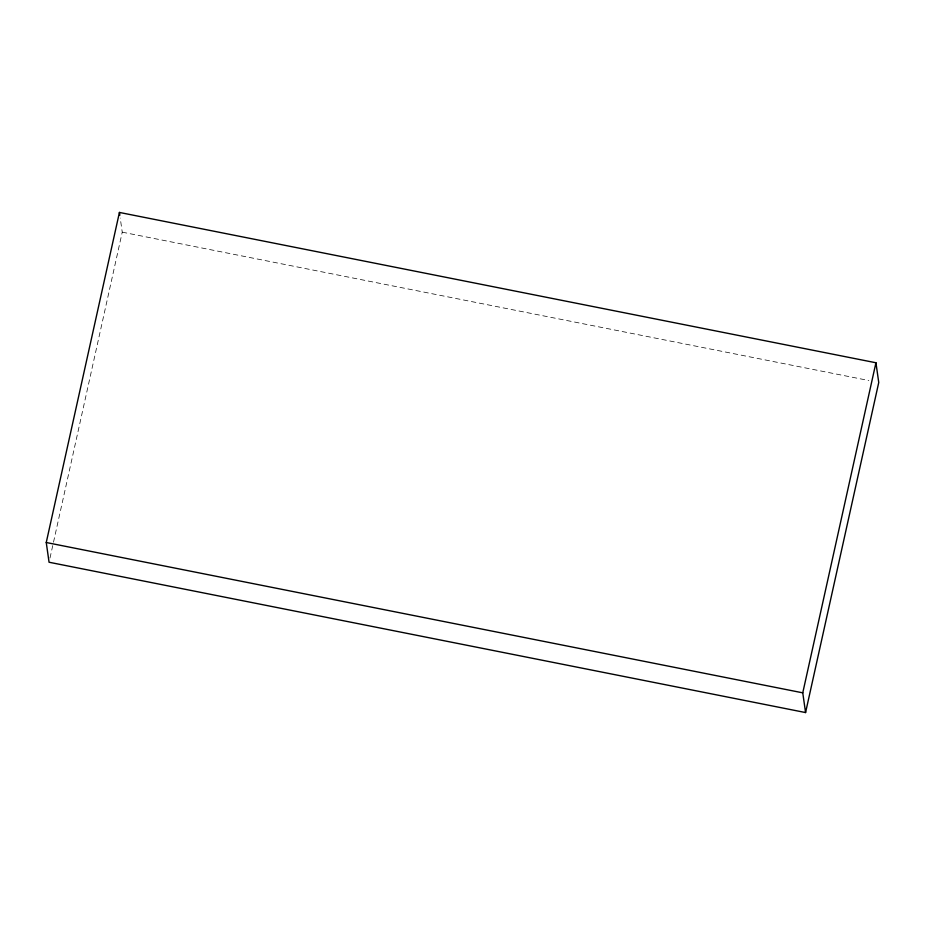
<?xml version="1.0" encoding="UTF-8"?>
<svg xmlns="http://www.w3.org/2000/svg" width="925" height="925" viewBox="0 0 925 925"><rect width="100%" height="100%" fill="white"/><g stroke="black" fill="none" stroke-linecap="round" stroke-linejoin="round"><path stroke-width="0.69" stroke-dasharray="4.62 3.47" d="M49.996 558.006L122.239 232.163L120.227 218.069M122.239 232.163L868.829 380.522"/><path stroke-width="1.39" d="M46.25 542.512L119.429 212.438L875.94 362.762L878.75 382.488L805.571 712.562L49.06 562.238L46.25 542.512L802.761 692.837L805.571 712.562M802.761 692.837L875.94 362.762M119.429 212.438L119.822 215.259"/></g></svg>
